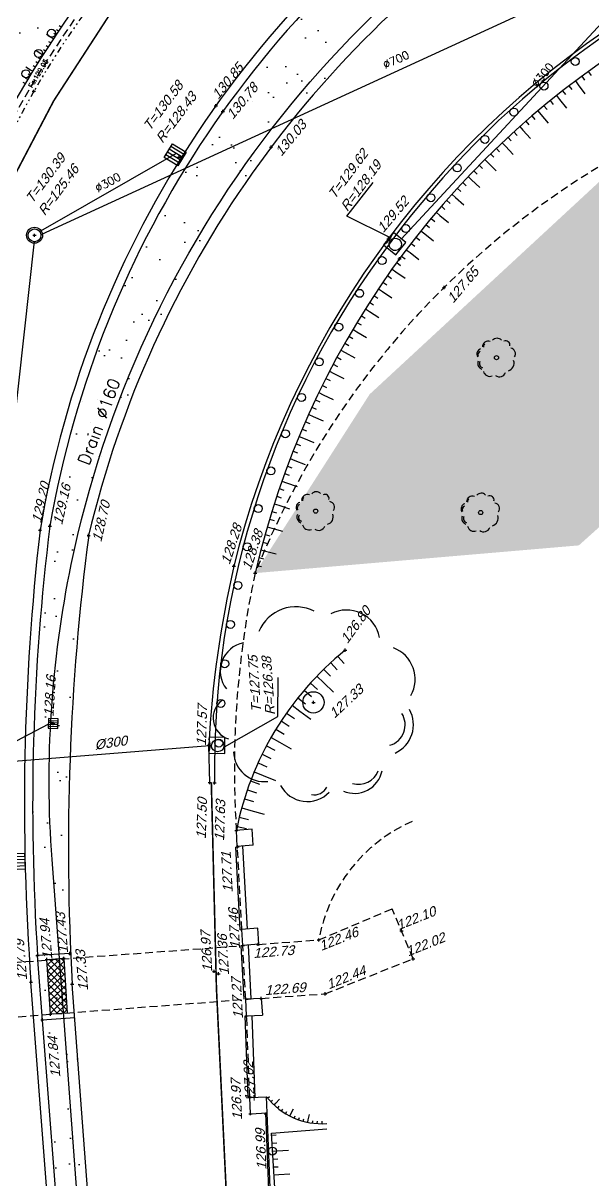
# Model space of a CAD drawing. Header units: metres. Extents: x 1633075 to 1634601, y 8175308 to 8177203.
# Drawn here: x 1633580.7 to 1633616.3, y 8175958.2 to 8176030.6 of the extents above; entities that cross this region are included whole.
import ezdxf

# ---------------------------------------------------------------- set-up
doc = ezdxf.new("R2010")
doc.units = ezdxf.units.M
doc.header["$LTSCALE"] = 2
doc.header["$PDMODE"] = 2
doc.header["$PDSIZE"] = 0.1
for name, pattern in [('211', [0.5, 0.2, -0.1, 0, -0.1, 0, -0.1]), ('31', [2, 1, 1]), ('CACHE', [0.375, 0.25, -0.125]), ('CACHE2', [4.7625, 3.175, -1.5875]), ('CONTINU', [0])]:
    doc.linetypes.add(name, pattern=pattern)
for name, color, linetype in [('C15785 - ALLEE', 7, 'CACHE'), ('C15785 - BORDURES', 7, 'CONTINU'), ('C15785 - BTALUS', 3, 'CACHE'), ('C15785 - CLOTURES', 3, 'Continuous'), ('C15785 - DBA', 252, 'Continuous'), ('C15785 - EAUP', 5, 'CONTINU'), ('C15785 - EP', 4, 'Continuous'), ('C15785 - GLISSIERE', 252, 'Continuous'), ('C15785 - HTALUS', 7, 'Continuous'), ('C15785 - MOBILIER', 252, 'Continuous'), ('C15785 - MURS', 7, 'Continuous'), ('C15785 - OUVRAGE', 7, 'Continuous'), ('C15785 - POINT 2D', 7, 'Continuous'), ('C15785 - Talus', 7, 'Continuous'), ('C15785 - VEGET', 3, 'Continuous'), ('C15785 - Z', 7, 'Continuous')]:
    doc.layers.add(name, color=color, linetype=linetype)
doc.styles.add('SIMPLEX', font='simplex_.ttf', dxfattribs={"height": 0.6})
doc.styles.get("Standard").update_dxf_attribs({"font": 'arial.ttf'})
pattern_1 = [(49.5000271, (1050220.128, 8061047.714), (6.371352654, -0.61348817), [0.66675, -7.33425]), (354.5000271, (1050220.128, 8061047.714), (-1.17510092, 6.6974915), [0.5334, -5.8674]), (99.9510271, (1050220.659, 8061047.663), (5.19627452, 6.083972695), [0.56665, -6.23315]), (45.6842271, (1050220.1434, 8061049.492), (9.47456497, -1.55421629), [1.000125, -11.001375]), (96.1356271, (1050220.933, 8061049.362), (8.38439863, 8.58705861), [0.849975, -9.349725]), (350.6840271, (1050220.143, 8061049.492), (8.38441149, 8.58704316), [0.8001, -8.8011]), (20.5000271, (1050221.0285, 8061049.0396), (5.275085627, -3.625461903), [0.66675, -7.33425]), (325.5000271, (1050221.0285, 8061049.0396), (2.21924188, 6.427458284), [0.5334, -5.8674]), (70.9514271, (1050221.468, 8061048.7375), (7.494313027, 2.80201086), [0.56665, -6.23315]), (37.00002714, (1050220.1279, 8061047.714), (0.1339211355, 2.95837039), [0, -5.79628, 0, -5.9563, 0, -5.889625]), (7.00002714, (1050220.128, 8061047.714), (2.369195514, 3.485779085), [0, -3.39598, 0, -5.66293, 0, -2.244725]), (327.00002714, (1050218.1455, 8061047.7312), (4.743740522, -0.241909423), [0, -2.2225, 0, -6.9342, 0, -9.20115]), (317.0000271, (1050217.2565, 8061047.739), (5.19208952, 0.84465285), [0, -2.88925, 0, -4.60502, 0, -6.53415])]

# ---------------------------------------------------------------- blocks, each defined once
blk = doc.blocks.new('U-GRILLC')
for p, q in [((0.5, 0.5), (-0.5, 0.5)), ((-0.5, 0.5), (-0.5, -0.5)), ((0.4, 0.3), (-0.4, 0.3)), ((0.4, 0.1), (-0.4, 0.1)), ((0.5, -0.5), (0.5, 0.5)), ((-0.5, -0.5), (0.5, -0.5)), ((0.4, -0.1), (-0.4, -0.1)), ((0.4, -0.3), (-0.4, -0.3))]:
    blk.add_line(p, q)
blk = doc.blocks.new('BL19')
at = {"color": 0}
for p, q in [((0.5, 1), (-0.5, 1)), ((-0.5, 1), (-0.5, 0)), ((0.5, 0), (0.5, 1)), ((-0.5, 0), (0.5, 0))]:
    blk.add_line(p, q, dxfattribs=at)
for centre, major_axis, start_param, end_param in [((0.009, 0.554), (-0.275, 0.275), 3.926991, 10.210176), ((0.008, -0.967), (0.742, 0.742), 0.387155, 1.183656)]:
    blk.add_ellipse(centre, major_axis=major_axis, ratio=1, start_param=start_param, end_param=end_param, dxfattribs=at)
blk = doc.blocks.new('GRILLEBG')
at = {"color": 0}
for p, q in [((0, 1), (1, 1)), ((0, 0), (0, 1)), ((0.2, 0), (0.2, 1)), ((0.4, 0), (0.4, 1)), ((0.6, 0), (0.6, 1)), ((0.8, 0), (0.8, 1)), ((1, 1), (1, 0)), ((1, 0), (0, 0))]:
    blk.add_line(p, q, dxfattribs=at)
blk = doc.blocks.new('ARBN')
blk.add_circle((0, 0), 0.0517)
for centre, radius, start, end in [((-0.0881, 0.2697), 0.1937, 62.9289, 157.9234), ((0.1585, 0.288), 0.162, 10.5515, 118.7684), ((-0.3127, 0.1492), 0.1409, 102.3806, 218.1519), ((0.3299, 0.1153), 0.1628, 331.4172, 69.7614), ((-0.381, -0.0794), 0.1057, 125.5548, 253.3512), ((0.3422, -0.1061), 0.104, 287.358, 32.9391), ((0.3351, -0.1054), 0.1513, 294.7172, 29.5061), ((-0.2361, -0.2368), 0.1503, 182.2997, 276.8338), ((0.202, -0.3037), 0.1365, 247.1419, 348.9634), ((0.2211, -0.2922), 0.1037, 254.316, 338.7253), ((-0.0266, -0.3354), 0.1467, 208.1993, 316.9403), ((0.0065, -0.3805), 0.0689, 259.4414, 333.9219)]:
    blk.add_arc(centre, radius, start, end)
blk = doc.blocks.new('TALB050A')
blk.add_line((0, -0.15), (0, -0.5))
blk = doc.blocks.new('TALB050B')
blk.add_line((0, 0), (0, -0.15))
blk = doc.blocks.new('R')
blk.add_circle((0, 0, 0.001), 0.25)
blk = doc.blocks.new('TALH050A')
blk.add_line((0, 0.15), (0, 0.5))
blk = doc.blocks.new('TALH050B')
blk.add_line((0, 0), (0, 0.15))
blk = doc.blocks.new('TALH150A')
blk.add_line((0, 0.6), (0, 1.45))
blk = doc.blocks.new('TALH150B')
blk.add_line((0, 0), (0, 0.6))
blk = doc.blocks.new('TALH100A')
blk.add_line((0, 0.3), (0, 1))
blk = doc.blocks.new('TALH100B')
blk.add_line((0, 0), (0, 0.3))
blk = doc.blocks.new('RH')
blk.add_circle((0, 0.25), 0.25)
blk = doc.blocks.new('T1')
at = {"linetype": '31'}
blk.add_point((0, 0), dxfattribs=at)
blk = doc.blocks.new('TAMPON')
blk.add_circle((0, 0), 0.5)
blk = doc.blocks.new('TALB100A')
blk.add_line((0, -0.3), (0, -1))
blk = doc.blocks.new('TALB100B')
blk.add_line((0, 0), (0, -0.3))

msp = doc.modelspace()

# ---------------------------------------------------------------- hatches: boundary and pattern name
at = {"layer": 'C15785 - VEGET'}
h = msp.add_hatch(dxfattribs=at)
h.set_pattern_fill('AR-CONC', color=256, scale=0.035, angle=-0.49997, style=0)
h.set_pattern_definition(pattern_1)
h.paths.add_polyline_path([(1633549.801, 8175972.259), (1633549.118, 8175976.894), (1633551.577, 8175979.515), (1633555.488, 8175981.108), (1633558.107, 8175984.273), (1633562.553, 8175994.623), (1633574.122, 8176023.565), (1633589.046, 8176040.678), (1633596.873, 8176053.58), (1633599.502, 8176056.576), (1633604.122, 8176051.424), (1633594.574, 8176043.69), (1633588.806, 8176038.027), (1633584.706, 8176032.949), (1633580.549, 8176026.79), (1633577.411, 8176021.066), (1633574.176, 8176013.592), (1633572.267, 8176006.892), (1633570.529, 8175998.988), (1633569.813, 8175993.409), (1633569.588, 8175986.743), (1633570.184, 8175978.525), (1633564.576, 8175976.49), (1633557.88, 8175974.131)])
h = msp.add_hatch(dxfattribs=at)
h.set_pattern_fill('AR-SAND', color=256, scale=0.07, angle=-0.49997, style=0)
h.set_pattern_definition([(37.00002714, (1050220.128, 8061047.714), (-0.082103375, 3.426739566), [0, -2.70256, 0, -3.0226, 0, -2.88925]), (7.0000271, (1050220.128, 8061047.714), (3.1903286, 4.990126687), [0, -1.45796, 0, -2.43586, 0, -0.93345]), (327.00002714, (1050217.941, 8061047.733), (5.536823571, -0.038255829), [0, -0.889, 0, -3.2004, 0, -4.1783]), (317.0000271, (1050217.941, 8061047.733), (5.358308738, 1.513805964), [0, -0.4445, 0, -2.09804, 0, -2.4003])])
h.paths.add_polyline_path([(1633612.912, 8176038.406, -0.033584), (1633620.526, 8176042.697), (1633619.461, 8176046.198, 0.028492), (1633611.094, 8176041.941, 0.212898), (1633582.326, 8175999.081, 0.047231), (1633581.558, 8175972.201), (1633583.683, 8175944.68), (1633585.459, 8175920.399), (1633585.95, 8175913.691), (1633587.924, 8175913.853), (1633587.424, 8175920.546), (1633585.647, 8175944.81), (1633583.722, 8175970.424, -0.046197), (1633584.753, 8175998.495, -0.192843)])
h = msp.add_hatch(dxfattribs=at)
h.set_pattern_fill('AR-CONC', color=256, scale=0.035, angle=-0.49997, style=0)
h.set_pattern_definition(pattern_1)
h.paths.add_polyline_path([(1633615.424, 8175997.872), (1633595.17, 8175996.137), (1633602.332, 8176007.327), (1633617.327, 8176021.207), (1633636.512, 8176028.257), (1633662.057, 8176033.554), (1633693.103, 8176036.255), (1633711.837, 8176040.337), (1633713.906, 8176033.95), (1633723.68, 8176033.865), (1633730.527, 8176039.325), (1633730.579, 8176045.268), (1633741.213, 8176046.449), (1633751.393, 8176044.238), (1633765.364, 8176038.172), (1633775.492, 8176030.016), (1633791.532, 8176017.564), (1633806.287, 8176003.848), (1633821.008, 8175986.312), (1633834.849, 8175965.387), (1633842.808, 8175952.156), (1633850.316, 8175935.957), (1633855.707, 8175920.625), (1633856.353, 8175897.268), (1633841.92, 8175899.092), (1633839.593, 8175924.587), (1633817.016, 8175967.241), (1633784.209, 8176006.164), (1633755.502, 8176028.068), (1633738.434, 8176020.15), (1633717.549, 8176013.114), (1633706.981, 8176019.575), (1633661.077, 8176018.702), (1633630.415, 8176011.327)])

# ---------------------------------------------------------------- linework, layer by layer
at = {"layer": 'C15785 - ALLEE'}
for points in [[(1633595.354, 8175972.907), (1633599.147, 8175973.181), (1633603.745, 8175975.137)], [(1633605.052, 8175972.004), (1633603.745, 8175975.137)], [(1633595.553, 8175969.528), (1633599.55, 8175969.813), (1633605.052, 8175972.004)]]:
    msp.add_lwpolyline(points, dxfattribs=at)
at = {"layer": 'C15785 - ALLEE', "linetype": 'CACHE'}
msp.add_arc((1633646.519, 8175987.294), 76.279, 143.55645, 186.72027, dxfattribs=at)
at = {"layer": 'C15785 - ALLEE'}
msp.add_arc((1633652.48, 8175983.857), 58.611, 167.90609, 183.74613, dxfattribs=at)
at = {"layer": 'C15785 - BORDURES', "const_width": 0.1}
for points in [[(1633603.708, 8176048.36, 0.085837), (1633586.526, 8176031.791, 0.189029), (1633572.533, 8175976.725), (1633573.111, 8175969.732), (1633574.328, 8175955.692)], [(1633592.428, 8175983.041, 0.017372), (1633594.286, 8175944.404, 0.017372)]]:
    msp.add_lwpolyline(points, format="xyb", dxfattribs=at)
at = {"layer": 'C15785 - BORDURES'}
for points in [[(1633592.328, 8175983.04), (1633592.276, 8175985.363)], [(1633590.896, 8175873.811), (1633589.295, 8175895.49), (1633587.424, 8175920.546), (1633585.647, 8175944.81), (1633583.722, 8175970.424)]]:
    msp.add_lwpolyline(points, dxfattribs=at)
for centre, radius, start, end in [((1633648.65, 8175983.303), 65.678, 122.96529, 166.62576), ((1633649.304, 8175982.902), 57.129, 123.05866, 166.1462), ((1633735.822, 8175978.892), 152.335, 172.60653, 183.18666), ((1633657.196, 8175982.047), 65.005, 167.08052, 177.07591)]:
    msp.add_arc(centre, radius, start, end, dxfattribs=at)
at = {"layer": 'C15785 - BTALUS'}
for centre, radius, start, end in [((1633643.733, 8175976.868), 52.246, 106.45751, 158.35767), ((1633609.053, 8175971.385), 10.067, 113.83349, 169.72203)]:
    msp.add_arc(centre, radius, start, end, dxfattribs=at)
at = {"layer": 'C15785 - CLOTURES'}
for points in [[(1633596.183, 8175961.091), (1633599.664, 8175961.366)], [(1633598.917, 8175915.052), (1633598.566, 8175921.111), (1633597.448, 8175940.565), (1633596.183, 8175961.091)]]:
    msp.add_lwpolyline(points, dxfattribs=at)
at = {"layer": 'C15785 - DBA'}
for points in [[(1633588.854, 8175874.113), (1633587.3, 8175895.243), (1633585.459, 8175920.399), (1633583.683, 8175944.68), (1633581.558, 8175972.201)], [(1633588.317, 8175873.916), (1633586.79, 8175895.189), (1633584.951, 8175920.321), (1633583.116, 8175944.748), (1633581.144, 8175970.547)]]:
    msp.add_lwpolyline(points, dxfattribs=at)
for centre, radius, start, end in [((1633644.902, 8175988.203), 64.077, 122.24415, 170.4673), ((1633644.759, 8175988.261), 63.363, 122.09298, 170.16788), ((1633723.906, 8175981.587), 142.657, 172.95609, 183.77255), ((1633731.605, 8175981.676), 150.872, 173.47699, 184.23015)]:
    msp.add_arc(centre, radius, start, end, dxfattribs=at)
at = {"layer": 'C15785 - EAUP', "linetype": '211'}
msp.add_lwpolyline([(1633574.877, 8175918.439), (1633574.523, 8175935.975), (1633573.614, 8175950.047), (1633572.437, 8175967.219), (1633571.218, 8175979.912), (1633570.516, 8175985.963), (1633571.676, 8175997.918), (1633574.198, 8176009.7), (1633576.178, 8176015.424, -0.035448), (1633581.326, 8176026.287, -0.032532), (1633585.094, 8176031.984, -0.03162), (1633591.714, 8176039.799, -0.037725), (1633599.864, 8176047.147, -0.041893), (1633607.62, 8176052.079, -0.055921), (1633624.174, 8176058.799, -0.055921), (1633641.563, 8176061.637), (1633671.884, 8176064.919, -0.002476), (1633677.865, 8176065.49, 0.00268), (1633683.845, 8176066.065, 0.003489), (1633704.156, 8176068.296, -0.006617)], format="xyb", dxfattribs=at)
at = {"layer": 'C15785 - EP'}
msp.add_line((1633621.095, 8176035.152), (1633604.31, 8176017.041), dxfattribs=at)
at = {"layer": 'C15785 - EP', "linetype": 'CONTINU'}
for p, q in [((1633590.222, 8176022.385), (1633581.735, 8176017.54)), ((1633581.348, 8176016.9), (1633577.741, 8175984.717)), ((1633592.314, 8175985.335), (1633578.203, 8175984.193))]:
    msp.add_line(p, q, dxfattribs=at)
at = {"layer": 'C15785 - EP', "linetype": 'CACHE2'}
msp.add_line((1633578.155, 8175984.546), (1633582.261, 8175986.701), dxfattribs=at)
at = {"layer": 'C15785 - EP', "flags": 128}
msp.add_lwpolyline([(1633590.95, 8175850.592, 0.020312), (1633590.136, 8175874.886), (1633582.464, 8175978.215, -0.069668), (1633583.665, 8175996.673, -0.231268), (1633619.512, 8176042.992), (1633619.802, 8176043.12, 0.017293), (1633621.806, 8176044.09, -0.032514), (1633623.464, 8176044.832, 0.010575), (1633625.674, 8176045.706, -0.066936), (1633641.802, 8176050.07), (1633672.08, 8176053.318)], format="xyb", dxfattribs=at)
at = {"layer": 'C15785 - EP', "linetype": 'CONTINU'}
msp.add_lwpolyline([(1633581.83, 8176017.338), (1633620.818, 8176035.292)], dxfattribs=at)
at = {"layer": 'C15785 - EP', "flags": 128}
for points in [[(1633603.606, 8176017.13), (1633600.914, 8176018.468), (1633602.553, 8176020.572)], [(1633593.253, 8175985.273), (1633596.591, 8175987.165), (1633596.62, 8175989.597)]]:
    msp.add_lwpolyline(points, dxfattribs=at)
at = {"layer": 'C15785 - EP'}
msp.add_circle((1633581.366, 8176017.278), 0.4, dxfattribs=at)
at = {"layer": 'C15785 - GLISSIERE'}
msp.add_lwpolyline([(1633766.685, 8176039.376, 0.055002), (1633757.16, 8176044.607, 0.129646), (1633727.402, 8176048.763), (1633708.7, 8176047.181), (1633686.916, 8176044.956), (1633662.185, 8176041.997), (1633641.125, 8176039.207, 0.030208), (1633629.024, 8176036.016, 0.144588), (1633603.729, 8176016.956, 0.167506), (1633592.628, 8175983.007)], format="xyb", dxfattribs=at)
at = {"layer": 'C15785 - HTALUS'}
for points in [[(1633597.171, 8176058.071, -0.08949), (1633589.994, 8176039.811, 0.018754), (1633584.836, 8176032.843, 0.190597), (1633570.367, 8175978.32)], [(1633762.49, 8176040.694, 0.165527), (1633727.825, 8176047.438), (1633709.284, 8176045.893), (1633686.588, 8176043.545), (1633662.297, 8176040.788), (1633641.482, 8176037.993, 0.095704), (1633618.833, 8176029.436, 0.197756), (1633595.17, 8175996.137)]]:
    msp.add_lwpolyline(points, format="xyb", dxfattribs=at)
for centre, radius, start, end in [((1633612.926, 8175976.293), 19.297, 128.90243, 168.84254), ((1633599.333, 8175966.058), 4.375, 218.05167, 274.26413)]:
    msp.add_arc(centre, radius, start, end, dxfattribs=at)
at = {"layer": 'C15785 - MOBILIER'}
for p, q in [((1633583.579, 8175972.332), (1633581.558, 8175972.201)), ((1633582.142, 8175971.959), (1633583.191, 8175972.032)), ((1633582.357, 8175968.529), (1633582.142, 8175971.959)), ((1633583.284, 8175970.548), (1633582.159, 8175971.693)), ((1633582.164, 8175971.606), (1633582.553, 8175971.988)), ((1633582.188, 8175971.228), (1633582.992, 8175972.018)), ((1633582.212, 8175970.851), (1633583.204, 8175971.826)), ((1633583.257, 8175970.983), (1633582.288, 8175971.969)), ((1633583.229, 8175971.419), (1633582.663, 8175971.996)), ((1633583.202, 8175971.854), (1633583.038, 8175972.022)), ((1633583.191, 8175972.025), (1633583.406, 8175968.595)), ((1633583.311, 8175970.112), (1633582.186, 8175971.257)), ((1633583.339, 8175969.677), (1633582.214, 8175970.822)), ((1633582.235, 8175970.474), (1633583.227, 8175971.449)), ((1633582.259, 8175970.096), (1633583.251, 8175971.071)), ((1633583.366, 8175969.242), (1633582.241, 8175970.386)), ((1633582.283, 8175969.719), (1633583.275, 8175970.694)), ((1633582.306, 8175969.342), (1633583.298, 8175970.317)), ((1633583.393, 8175968.806), (1633582.268, 8175969.951)), ((1633583.212, 8175968.583), (1633582.295, 8175969.515)), ((1633582.33, 8175968.964), (1633583.322, 8175969.939)), ((1633582.354, 8175968.587), (1633583.346, 8175969.562)), ((1633582.834, 8175968.559), (1633582.323, 8175969.08)), ((1633582.457, 8175968.536), (1633582.35, 8175968.644)), ((1633582.726, 8175968.553), (1633583.369, 8175969.184)), ((1633583.162, 8175968.58), (1633583.393, 8175968.807)), ((1633581.853, 8175968.183), (1633583.879, 8175968.335)), ((1633583.406, 8175968.595), (1633582.357, 8175968.529))]:
    msp.add_line(p, q, dxfattribs=at)
at = {"layer": 'C15785 - MURS'}
for points in [[(1633596.691, 8175940.476), (1633595.829, 8175962.351)], [(1633596.791, 8175940.48), (1633595.929, 8175962.355)]]:
    msp.add_lwpolyline(points, dxfattribs=at)
at = {"layer": 'C15785 - OUVRAGE'}
msp.add_line((1633594.061, 8175979.007), (1633593.962, 8175978.998), dxfattribs=at)
for points in [[(1633594.991, 8175980.108), (1633593.968, 8175980.025)], [(1633594.049, 8175979.028), (1633593.994, 8175980.027)], [(1633595.046, 8175979.109), (1633594.991, 8175980.108)], [(1633593.962, 8175978.998), (1633594.061, 8175979.007)], [(1633594.243, 8175973.823), (1633593.962, 8175978.998)], [(1633595.046, 8175979.109), (1633594.049, 8175979.028)], [(1633594.692, 8175973.847), (1633594.41, 8175979.058)], [(1633594.243, 8175973.823), (1633594.342, 8175973.828)], [(1633595.339, 8175973.909), (1633594.316, 8175973.826)], [(1633594.397, 8175972.829), (1633594.342, 8175973.828)], [(1633595.394, 8175972.91), (1633595.339, 8175973.909)], [(1633594.482, 8175969.469), (1633594.297, 8175972.824)], [(1633595.394, 8175972.91), (1633594.397, 8175972.829)], [(1633594.931, 8175969.494), (1633594.747, 8175972.849)], [(1633595.553, 8175969.528), (1633594.581, 8175969.475)], [(1633594.639, 8175968.428), (1633594.581, 8175969.475)], [(1633595.553, 8175969.528), (1633595.637, 8175968.483)], [(1633594.73, 8175963.311), (1633594.539, 8175968.424)], [(1633594.639, 8175968.428), (1633595.637, 8175968.483)], [(1633595.18, 8175963.327), (1633594.989, 8175968.441)], [(1633594.83, 8175963.314), (1633595.887, 8175963.361)], [(1633594.874, 8175962.309), (1633594.83, 8175963.314)], [(1633595.932, 8175962.355), (1633595.887, 8175963.361)], [(1633594.874, 8175962.309), (1633595.932, 8175962.355)]]:
    msp.add_lwpolyline(points, dxfattribs=at)
at = {"layer": 'C15785 - OUVRAGE', "linetype": 'CACHE'}
for points in [[(1633594.342, 8175973.828), (1633594.061, 8175979.029)], [(1633571.075, 8175971.112), (1633594.397, 8175972.829)], [(1633594.581, 8175969.475), (1633594.397, 8175972.829)], [(1633571.367, 8175967.692), (1633594.931, 8175969.494)], [(1633594.83, 8175963.314), (1633594.639, 8175968.428)]]:
    msp.add_lwpolyline(points, dxfattribs=at)
at = {"layer": 'C15785 - POINT 2D'}
for p in [(1633592.711, 8176025.378), (1633593.147, 8176025.018), (1633590.419, 8176022.163), (1633596.166, 8176022.788), (1633581.366, 8176017.278), (1633603.512, 8176017.061), (1633604.197, 8176015.802), (1633606.989, 8176014.01), (1633582.326, 8175999.081), (1633581.71, 8175998.815), (1633584.753, 8175998.495), (1633593.836, 8175996.581), (1633595.17, 8175996.137), (1633600.808, 8175991.31), (1633598.818, 8175988.049), (1633582.534, 8175986.728), (1633592.276, 8175985.363), (1633592.328, 8175983.04), (1633592.628, 8175983.007), (1633593.994, 8175980.027), (1633594.061, 8175979.007), (1633604.323, 8175973.753), (1633595.354, 8175972.907), (1633599.147, 8175973.181), (1633581.558, 8175972.201), (1633583.579, 8175972.332), (1633594.397, 8175972.829), (1633582.142, 8175971.959), (1633583.191, 8175972.032), (1633605.052, 8175972.004), (1633592.611, 8175971.216), (1633592.874, 8175971.071), (1633581.144, 8175970.547), (1633583.722, 8175970.424), (1633595.553, 8175969.528), (1633599.55, 8175969.813), (1633582.357, 8175968.529), (1633581.853, 8175968.183), (1633594.639, 8175968.428), (1633594.83, 8175963.314), (1633594.874, 8175962.309), (1633595.853, 8175962.275)]:
    msp.add_point(p, dxfattribs=at)

# ---------------------------------------------------------------- block references
at = {"layer": 'C15785 - CLOTURES', "rotation": 93.52648744359668}
msp.add_blockref('R', (1633596.252, 8175959.973), dxfattribs=at)
at = {"layer": 'C15785 - EAUP', "rotation": 330.582266158591}
msp.add_blockref('T1', (1633581.326, 8176026.287), dxfattribs=at)
at = {"layer": 'C15785 - EP'}
for name, p, rotation in [('GRILLEBG', (1633590.33, 8176021.626), 58.61267624455714), ('TAMPON', (1633581.366, 8176017.278), 359.5000271160415), ('BL19', (1633603.512, 8176017.061), 231.146184460112), ('BL19', (1633592.276, 8175985.363), 269.1922096286858), ('GRILLEBG', (1633580.781, 8175977.614), 92.78558285433485)]:
    msp.add_blockref(name, p, dxfattribs=dict(at, rotation=rotation))
at = {"layer": 'C15785 - EP', "xscale": 0.6000000000915776, "yscale": 0.6000000000915776, "zscale": 0.6000000000915776, "rotation": 177.1243141975512}
msp.add_blockref('U-GRILLC', (1633582.534, 8175986.728), dxfattribs=at)
at = {"layer": 'C15785 - GLISSIERE'}
for p, rotation in [((1633615.048, 8176028.352), 216.9344323630267), ((1633613.084, 8176026.806), 219.4964690005923), ((1633611.191, 8176025.173), 222.0585056390663), ((1633609.373, 8176023.457), 224.6205423110282), ((1633607.633, 8176021.662), 227.182578942115), ((1633605.976, 8176019.791), 229.7446155796884), ((1633604.403, 8176017.848), 232.3066522380367), ((1633602.908, 8176015.844), 234.3200215492389), ((1633601.497, 8176013.781), 236.9336822778224), ((1633600.181, 8176011.655), 239.5473430299231), ((1633598.964, 8176009.472), 242.1610037515863), ((1633597.847, 8176007.235), 244.7746645030167), ((1633596.834, 8176004.95), 247.388325220484), ((1633595.925, 8176002.621), 250.0019859699005), ((1633595.124, 8176000.253), 252.6156467064221), ((1633594.432, 8175997.851), 255.2293074427331), ((1633593.85, 8175995.42), 257.8429681760946), ((1633593.38, 8175992.965), 260.4566289217811), ((1633593.021, 8175990.491), 263.0702896528754), ((1633592.776, 8175988.003), 265.6839503798581), ((1633592.645, 8175985.507), 268.2976111169244)]:
    msp.add_blockref('RH', p, dxfattribs=dict(at, rotation=rotation))
at = {"layer": 'C15785 - Talus'}
for name, p, rotation in [('TALB050B', (1633583.042, 8176030.309), 235.8762984071043), ('TALB050A', (1633582.542, 8176029.561), 236.5487924823146), ('TALB050B', (1633582.542, 8176029.561), 236.5487924823146), ('TALB050B', (1633582.708, 8176029.811), 236.3246277930199), ('TALB050B', (1633582.875, 8176030.06), 236.1004630881079), ('TALB050A', (1633581.888, 8176028.555), 237.4454512565684), ('TALB050B', (1633582.05, 8176028.807), 237.2212865854513), ('TALB050B', (1633582.213, 8176029.059), 236.9971218755137), ('TALB050B', (1633582.377, 8176029.31), 236.772957187046), ('TALB050B', (1633581.567, 8176028.048), 237.8937806578105), ('TALB050B', (1633581.727, 8176028.302), 237.6696159615574), ('TALB050B', (1633581.888, 8176028.555), 237.4454512565684), ('TALB050A', (1633581.25, 8176027.538), 238.3421100444586), ('TALB050B', (1633581.094, 8176027.283), 238.5662747310002), ('TALB050B', (1633581.25, 8176027.538), 238.3421100444586), ('TALB050B', (1633581.408, 8176027.793), 238.1179453434064), ('TALH100B', (1633616.01, 8176027.528), 215.8681327825195), ('TALB050B', (1633580.783, 8176026.769), 239.0146041292536), ('TALB050B', (1633580.938, 8176027.026), 238.7904394285395), ('TALH100B', (1633614.807, 8176026.633), 217.4696644099902), ('TALH100B', (1633615.205, 8176026.935), 216.9358205305052), ('TALH100A', (1633615.205, 8176026.935), 216.9358205305052), ('TALH100B', (1633615.606, 8176027.234), 216.4019766482768), ('TALH100B', (1633614.019, 8176026.017), 218.537352179733), ('TALH100B', (1633614.411, 8176026.327), 218.0035082807623), ('TALH100B', (1633613.242, 8176025.387), 219.60503994547), ('TALH100B', (1633613.629, 8176025.704), 219.0711960565676), ('TALH100A', (1633614.019, 8176026.017), 218.537352179733), ('TALH100B', (1633612.1, 8176024.414), 221.206571573627), ('TALH100B', (1633612.478, 8176024.742), 220.6727277106015), ('TALH100B', (1633612.858, 8176025.066), 220.138883835855), ('TALH100A', (1633612.858, 8176025.066), 220.138883835855), ('TALH100B', (1633611.354, 8176023.749), 222.2742593751933), ('TALH100B', (1633611.725, 8176024.083), 221.7404154795308), ('TALH100A', (1633611.725, 8176024.083), 221.7404154795308), ('TALH100B', (1633610.62, 8176023.069), 223.3419471215634), ('TALH100B', (1633610.986, 8176023.411), 222.8081032253767), ('TALH100B', (1633609.899, 8176022.376), 224.4096348989239), ('TALH100B', (1633610.258, 8176022.724), 223.8757910271077), ('TALH100A', (1633610.62, 8176023.069), 223.3419471215634), ('TALH100B', (1633609.192, 8176021.67), 225.4773226493995), ('TALH100B', (1633609.544, 8176022.025), 224.9434787512593), ('TALH100A', (1633609.544, 8176022.025), 224.9434787512593), ('TALH100B', (1633608.497, 8176020.95), 226.5450104255647), ('TALH100B', (1633608.843, 8176021.312), 226.0111665358704), ('TALH100B', (1633607.816, 8176020.218), 227.6126981764384), ('TALH100B', (1633608.155, 8176020.586), 227.0788543252718), ('TALH100A', (1633608.497, 8176020.95), 226.5450104255647), ('TALH100B', (1633607.149, 8176019.473), 228.6803859698517), ('TALH100B', (1633607.481, 8176019.847), 228.1465420583922), ('TALH100A', (1633607.481, 8176019.847), 228.1465420583922), ('TALH100B', (1633606.496, 8176018.716), 229.7480737133153), ('TALH100B', (1633606.821, 8176019.096), 229.2142298507801), ('TALH100B', (1633605.857, 8176017.947), 230.8157614779282), ('TALH100B', (1633606.174, 8176018.333), 230.2819176001881), ('TALH100A', (1633606.496, 8176018.716), 229.7480737133153), ('TALH100B', (1633605.232, 8176017.166), 231.8834492609122), ('TALH100B', (1633605.543, 8176017.558), 231.3496053807091), ('TALH100A', (1633605.543, 8176017.558), 231.3496053807091), ('TALH100B', (1633604.925, 8176016.771), 232.417293130078), ('TALH100B', (1633604.323, 8176015.973), 233.4849809111816), ('TALH100B', (1633604.622, 8176016.373), 232.9511370088877), ('TALH100A', (1633604.622, 8176016.373), 232.9511370088877), ('TALH100B', (1633603.735, 8176015.164), 234.5526686567568), ('TALH100A', (1633603.735, 8176015.164), 234.5526686567568), ('TALH100B', (1633604.027, 8176015.57), 234.0188247891138), ('TALH100B', (1633603.163, 8176014.344), 235.620356436563), ('TALH100B', (1633603.447, 8176014.755), 235.0865125608224), ('TALH100B', (1633602.606, 8176013.513), 236.6880442157107), ('TALH100B', (1633602.883, 8176013.93), 236.1542003262085), ('TALH100A', (1633602.883, 8176013.93), 236.1542003262085), ('TALH100B', (1633602.333, 8176013.094), 237.221888067626), ('TALH100B', (1633601.8, 8176012.248), 238.2895758331486), ('TALH100B', (1633602.065, 8176012.672), 237.7557319799149), ('TALH100A', (1633602.065, 8176012.672), 237.7557319799149), ('TALH100B', (1633601.282, 8176011.393), 239.3572636188595), ('TALH100B', (1633601.539, 8176011.822), 238.8234197428809), ('TALH100B', (1633601.029, 8176010.961), 239.8911074953601), ('TALH100A', (1633601.282, 8176011.393), 239.3572636188595), ('TALH100B', (1633600.536, 8176010.092), 240.958795272587), ('TALH100B', (1633600.781, 8176010.528), 240.4249513821853), ('TALH100A', (1633600.536, 8176010.092), 240.958795272587), ('TALH100B', (1633600.059, 8176009.213), 242.0264830401507), ('TALH100B', (1633600.295, 8176009.653), 241.4926391486074), ('TALH100B', (1633599.826, 8176008.77), 242.5603269127874), ('TALH100A', (1633599.826, 8176008.77), 242.5603269127874), ('TALH100B', (1633599.374, 8176007.879), 243.6280146854772), ('TALH100B', (1633599.598, 8176008.325), 243.0941708074745), ('TALH100B', (1633599.154, 8176007.43), 244.161858571687), ('TALH100A', (1633599.154, 8176007.43), 244.161858571687), ('TALH100B', (1633598.726, 8176006.525), 245.2295463357974), ('TALH100B', (1633598.938, 8176006.978), 244.6957024532174), ('TALH100B', (1633598.316, 8176005.614), 246.2972340872282), ('TALH100B', (1633598.519, 8176006.071), 245.763390226357), ('TALH100A', (1633598.519, 8176006.071), 245.763390226357), ('TALH100B', (1633598.117, 8176005.155), 246.8310779845727), ('TALH100B', (1633597.732, 8176004.232), 247.8987657575406), ('TALH100B', (1633597.922, 8176004.694), 247.3649218562003), ('TALH100A', (1633597.922, 8176004.694), 247.3649218562003), ('TALH100B', (1633597.546, 8176003.768), 248.4326096410038), ('TALH100B', (1633597.187, 8176002.834), 249.5002973989046), ('TALH100B', (1633597.364, 8176003.302), 248.9664535049368), ('TALH100A', (1633597.364, 8176003.302), 248.9664535049368), ('TALH100B', (1633597.014, 8176002.365), 250.034141275381), ('TALH100B', (1633596.681, 8176001.422), 251.1018290354083), ('TALH100B', (1633596.846, 8176001.895), 250.5679851606825), ('TALH100A', (1633596.846, 8176001.895), 250.5679851606825), ('TALH100B', (1633596.522, 8176000.948), 251.6356729257039), ('TALH100B', (1633596.216, 8175999.997), 252.7033606916054), ('TALH100B', (1633596.366, 8176000.473), 252.1695168129995), ('TALH100A', (1633596.366, 8176000.473), 252.1695168129995), ('TALH100B', (1633595.927, 8175999.039), 253.7710484630371), ('TALH100B', (1633596.069, 8175999.518), 253.237204579747), ('TALH100B', (1633595.79, 8175998.558), 254.3048923506475), ('TALH100A', (1633595.927, 8175999.039), 253.7710484630371), ('TALH100B', (1633595.528, 8175997.593), 255.3725801033347), ('TALH100B', (1633595.657, 8175998.076), 254.8387362264876), ('TALH100B', (1633595.404, 8175997.109), 255.9064239873684), ('TALH100A', (1633595.528, 8175997.593), 255.3725801033347), ('TALH100B', (1633595.285, 8175996.623), 256.4402678768968), ('TALH150B', (1633599.898, 8175990.528), 222.4654796011322), ('TALH150B', (1633600.347, 8175990.926), 220.6839572076528), ('TALH150B', (1633599.038, 8175989.691), 226.0285243384997), ('TALH150B', (1633599.462, 8175990.116), 224.2470019543827), ('TALH150B', (1633598.629, 8175989.253), 227.8100467250491), ('TALH150A', (1633599.038, 8175989.691), 226.0285243384997), ('TALH150B', (1633597.851, 8175988.339), 231.3730914607556), ('TALH150B', (1633598.233, 8175988.802), 229.5915691055887), ('TALH150B', (1633597.484, 8175987.865), 233.1546138654466), ('TALH150A', (1633597.484, 8175987.865), 233.1546138654466), ('TALH150B', (1633596.794, 8175986.883), 236.7176586067287), ('TALH150B', (1633597.131, 8175987.379), 234.936136240581), ('TALH150B', (1633596.473, 8175986.376), 238.4991809948002), ('TALH150B', (1633595.878, 8175985.334), 242.0622257335411), ('TALH150B', (1633596.168, 8175985.86), 240.280703345977), ('TALH150A', (1633596.168, 8175985.86), 240.280703345977), ('TALH150B', (1633595.605, 8175984.8), 243.8437481082733), ('TALH150B', (1633595.349, 8175984.257), 245.6252704925986), ('TALH150B', (1633594.888, 8175983.149), 249.1883152385282), ('TALH150B', (1633595.11, 8175983.707), 247.4067928502708), ('TALH150A', (1633595.11, 8175983.707), 247.4067928502708), ('TALH150B', (1633594.684, 8175982.585), 250.9698376188163), ('TALH150B', (1633594.497, 8175982.015), 252.7513599948139), ('TALH150B', (1633594.328, 8175981.439), 254.5328823666505), ('TALH150A', (1633594.328, 8175981.439), 254.5328823666505), ('TALH150B', (1633594.044, 8175980.274), 258.095927127179), ('TALH150B', (1633594.177, 8175980.859), 256.3144047520366), ('TALH050B', (1633595.945, 8175963.289), 309.2618214840818), ('TALH050B', (1633596.143, 8175963.063), 313.1905577020265), ('TALH050B', (1633596.355, 8175962.852), 317.1192939403505), ('TALH050A', (1633596.355, 8175962.852), 317.1192939403505), ('TALH050B', (1633596.582, 8175962.655), 321.0480301866475), ('TALH050B', (1633596.822, 8175962.475), 324.976766425637), ('TALH050B', (1633597.073, 8175962.311), 328.9055026338069), ('TALH050B', (1633597.335, 8175962.165), 332.834238886343), ('TALH050A', (1633597.335, 8175962.165), 332.834238886343), ('TALH050B', (1633597.607, 8175962.037), 336.7629751175788), ('TALH050A', (1633598.464, 8175961.77), 348.5491837966941), ('TALH050B', (1633597.886, 8175961.929), 340.6917113319739), ('TALH050B', (1633598.172, 8175961.839), 344.6204475718837), ('TALH050B', (1633598.464, 8175961.77), 348.5491837966941), ('TALH050B', (1633598.76, 8175961.72), 352.477920042797), ('TALH050B', (1633599.058, 8175961.691), 356.4066562678285), ('TALH050B', (1633599.358, 8175961.683), 0.3353924849044069)]:
    msp.add_blockref(name, p, dxfattribs=dict(at, rotation=rotation))
at = {"layer": 'C15785 - Talus', "linetype": 'CACHE2', "rotation": 93.52648744359668}
for name, p in [('TALB100B', (1633596.19, 8175960.971)), ('TALB100B', (1633596.221, 8175960.472)), ('TALB100B', (1633596.252, 8175959.973)), ('TALB100A', (1633596.252, 8175959.973)), ('TALB100B', (1633596.282, 8175959.474)), ('TALB100B', (1633596.313, 8175958.975)), ('TALB100A', (1633596.344, 8175958.476)), ('TALB100B', (1633596.344, 8175958.476))]:
    msp.add_blockref(name, p, dxfattribs=at)
at = {"layer": 'C15785 - VEGET'}
for p, rotation in [((1633582.431, 8176029.922), 236.6037263918261), ((1633581.617, 8176028.662), 237.6839122467188), ((1633580.827, 8176027.387), 238.7640981109297)]:
    msp.add_blockref('R', p, dxfattribs=dict(at, rotation=rotation))
for p, xscale, yscale, zscale, rotation in [((1633610.272, 8176009.623), 2.50000000002949, 2.50000000002949, 2.50000000002949, 222.0369205983907), ((1633598.957, 8176000.017), 2.50000000002949, 2.50000000002949, 2.50000000002949, 222.0369205983907), ((1633609.277, 8175999.927), 2.50000000002949, 2.50000000002949, 2.50000000002949, 222.0369205983907), ((1633598.818, 8175988.049), 12.8839960698045, 12.8839960698045, 12.8839960698045, 359.5000271398777)]:
    msp.add_blockref('ARBN', p, dxfattribs=dict(at, xscale=xscale, yscale=yscale, zscale=zscale, rotation=rotation))

# ---------------------------------------------------------------- texts
at = {"layer": 'C15785 - EAUP', "linetype": 'Continuous', "style": 'SIMPLEX'}
msp.add_text('Fe:129.05', height=0.3, rotation=59.11605, dxfattribs=at).set_placement((1633581.221, 8176026.474, 149.78))
at = {"layer": 'C15785 - EP', "style": 'SIMPLEX'}
for s, rotation, p in [('%%c700 ', 24.44194, (1633603.308, 8176027.683)), ('%%c300 ', 49.7737, (1633612.792, 8176026.497)), ('%%c300 ', 29.10112, (1633585.324, 8176019.948))]:
    msp.add_text(s, height=0.5, rotation=rotation, dxfattribs=at).set_placement(p)
at = {"layer": 'C15785 - EP', "oblique": 18}
for s, rotation, p in [('T=130.58', 53.3461, (1633588.584, 8176023.764)), ('R=128.43', 53.3461, (1633589.368, 8176022.991)), ('T=130.39', 53.3461, (1633581.219, 8176019.228)), ('T=129.62', 53.3461, (1633600.146, 8176019.491)), ('R=125.46', 53.3461, (1633582.003, 8176018.456)), ('R=128.19', 53.3461, (1633600.93, 8176018.719)), ('T=127.75', 93.81012, (1633595.547, 8175987.434)), ('R=126.38', 93.81012, (1633596.411, 8175987.264)), ('%%c300 ', 8.34099, (1633585.158, 8175985.082))]:
    msp.add_text(s, height=0.6, rotation=rotation, dxfattribs=at).set_placement(p)
at = {"layer": 'C15785 - EP', "linetype": 'CACHE2', "style": 'SIMPLEX'}
msp.add_text('Drain %%c160', height=0.75, rotation=69.38417, dxfattribs=at).set_placement((1633584.761, 8176002.84))
at = {"layer": 'C15785 - Z', "oblique": 18}
for s, rotation, p in [(' 130.85', 410.77911, (1633592.712, 8176025.558, 130.849)), (' 130.78', 410.77911, (1633593.628, 8176024.307, 130.778)), (' 130.03', 410.77911, (1633596.66, 8176021.991, 130.025)), (' 129.52', 409.81098, (1633603.036, 8176017.214, 129.519)), (' 127.65', 409.81098, (1633607.411, 8176012.809, 127.65)), (' 129.20', 437.30917, (1633581.711, 8175998.995, 129.201)), (' 129.16', 437.30917, (1633583.038, 8175998.885, 129.157)), (' 128.70', 437.30917, (1633585.491, 8175997.821, 128.701)), (' 128.28', 431.93983, (1633593.497, 8175996.405, 128.275)), (' 128.38', 431.93983, (1633594.817, 8175996.046, 128.378)), (' 126.80', 414.26898, (1633600.809, 8175991.49, 126.801)), (' 128.16', 446.63776, (1633582.536, 8175986.908, 128.158)), (' 127.33', 402.9921, (1633599.962, 8175986.859, 127.33)), (' 127.57', 448.14341, (1633592.083, 8175985.078, 127.568)), (' 127.50', 448.14341, (1633592.074, 8175979.253, -0.069)), (' 127.63', 448.14341, (1633593.218, 8175979.126, 0.058)), (' 127.71', 452.94311, (1633593.781, 8175975.921, -0.05)), (' 127.46', 453.16491, (1633594.239, 8175972.384, 127.456)), (' 122.10', 381.86439, (1633603.932, 8175973.699, 122.095)), (' 127.94', 454.66696, (1633582.503, 8175971.741, 127.936)), (' 127.43', 454.66696, (1633583.488, 8175972.122, 127.429)), (' 126.97', 453.16491, (1633592.502, 8175970.953, 126.966)), (' 122.46', 381.86439, (1633599.089, 8175972.399, 122.455)), (' 127.79', 454.66696, (1633580.926, 8175970.432, 127.786)), (' 127.36', 453.16491, (1633593.551, 8175970.748, 127.361)), (' 122.02', 381.86439, (1633604.521, 8175972.056, 122.017)), (' 127.33', 454.66696, (1633584.746, 8175969.777, 127.334)), (' 122.73', 364.56807, (1633594.832, 8175972.031, 122.732)), (' 122.44', 381.86439, (1633599.552, 8175969.993, 122.436)), (' 127.27', 453.16491, (1633594.425, 8175968.024, 127.272)), (' 122.69', 364.56807, (1633595.555, 8175969.708, 122.688)), (' 127.84', 454.66696, (1633583.003, 8175964.36, 127.842)), (' 127.02', 452.57716, (1633595.157, 8175962.815, 127.024)), (' 126.97', 452.57716, (1633594.366, 8175961.686, 126.971)), (' 126.99', 452.57716, (1633595.895, 8175958.572, 126.993))]:
    msp.add_text(s, height=0.6, rotation=rotation, dxfattribs=at).set_placement(p)

doc.saveas('drawing.dxf')
